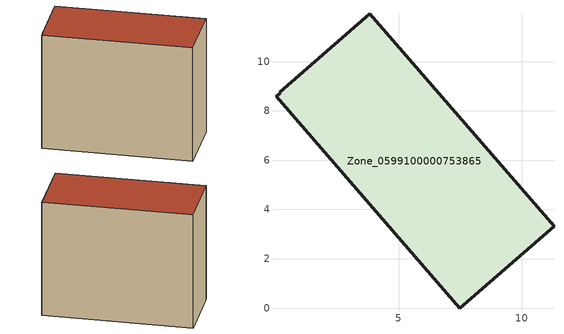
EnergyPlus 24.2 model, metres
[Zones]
Zone_0599100000753865
 floor ground (C_G): 0.21,8.72 0.17,8.76 3.82,11.93 11.3,3.32 7.48,0 0.03,8.58 z0
 wall outside (C_F): 7.48,0 11.3,3.32 3.82,11.93 0.17,8.76 0.21,8.72 0.03,8.58 7.48,0 z0:9.28
 roof outside (C_R): 0.21,8.72 0.03,8.58 7.48,0 11.3,3.32 3.82,11.93 0.17,8.76 z9.28
[BUILDING]
Pand.0599100000753865: North Axis=0; Terrain=City; Loads Convergence Tolerance Value=0.04; Temperature Convergence Tolerance Value=0.4; Solar Distribution=FullExterior; Maximum Number of Warmup Days=25; Minimum Number of Warmup Days=1
[Site:Location]
Rotterdam.The.Hague.AP_ZH_NLD Design_Conditions: Latitude=51.96; Longitude=4.45; Time Zone=1; Elevation=-4.5
[SITE:GROUNDTEMPERATURE:BUILDINGSURFACE]
18, 18, 18, 18, 18, 18, 18, 18, 18, 18, 18, 18
[MATERIAL] Thermal Absorptance=0.9; Solar Absorptance=0.7; Visible Absorptance=0.7
Name | Roughness | Thickness | Conductivity | Density | Specific Heat
G.TI.2006-2014 | MediumSmooth | 0.15 | 0.06 | 540 | 1210
F.TI.2006-2014 | Rough | 0.3 | 0.12 | 1920 | 840
R.TI.2006-2014 | MediumRough | 0.2 | 0.08 | 1500 | 1000
[CONSTRUCTION]
C_G: G.TI.2006-2014
C_F: F.TI.2006-2014
C_R: R.TI.2006-2014
[ZONE]
Zone_0599100000753865: Type=1; Multiplier=1; Ceiling Height=Autocalculate; Volume=Autocalculate; Floor Area=autocalculate; Part of Total Floor Area=Yes
[ZONEINFILTRATION:DESIGNFLOWRATE]
Infil_Zone_0599100000753865: Zone or ZoneList or Space or SpaceList=Zone_0599100000753865; Schedule=AlwaysOn; Design Flow Rate Calculation Method=Flow/Area; Flow Rate per Floor Area=0.0015; Constant Term Coefficient=1; Temperature Term Coefficient=0; Velocity Term Coefficient=0; Velocity Squared Term Coefficient=0
[HVACTEMPLATE:ZONE:IDEALLOADSAIRSYSTEM]
Zone_0599100000753865: Maximum Heating Supply Air Temperature=50; Minimum Cooling Supply Air Temperature=13; Maximum Heating Supply Air Humidity Ratio=0.0156; Minimum Cooling Supply Air Humidity Ratio=0.0077; Heating Limit=NoLimit; Cooling Limit=NoLimit; Dehumidification Control Type=ConstantSensibleHeatRatio; Cooling Sensible Heat Ratio=0.7; Dehumidification Setpoint=60; Humidification Control Type=None; Humidification Setpoint=30; Outdoor Air Method=None; Outdoor Air Flow Rate per Person=0.00944; Outdoor Air Flow Rate per Zone Floor Area=0; Outdoor Air Flow Rate per Zone=0; Demand Controlled Ventilation Type=None; Outdoor Air Economizer Type=NoEconomizer; Heat Recovery Type=None; Sensible Heat Recovery Effectiveness=0.7; Latent Heat Recovery Effectiveness=0.65
[ZONECONTROL:THERMOSTAT]
ThermostatControl_Zone_0599100000753865: Zone or ZoneList=Zone_0599100000753865; Control Type Schedule=DualSetpointControlType; Control 1=Thermostat_Zone_0599100000753865; Temperature Difference Between Cutout And Setpoint=0
[THERMOSTATSETPOINT:DUALSETPOINT]
Thermostat_Zone_0599100000753865: Heating Setpoint Temperature Schedule=HeatingSetpoint_Zone_0599100000753865; Cooling Setpoint Temperature Schedule=CoolingSetpoint_Zone_0599100000753865
[SCHEDULE:COMPACT]
HeatingSetpoint_Zone_0599100000753865: Through: 12/31, For: AllDays, Until: 24:00, 21
CoolingSetpoint_Zone_0599100000753865: Through: 12/31, For: AllDays, Until: 24:00, 24
DualSetpointControlType: Through: 12/31, For: AllDays, Until: 24:00, 4
AlwaysOn: Through: 12/31, For: AllDays, Until: 24:00, 1
